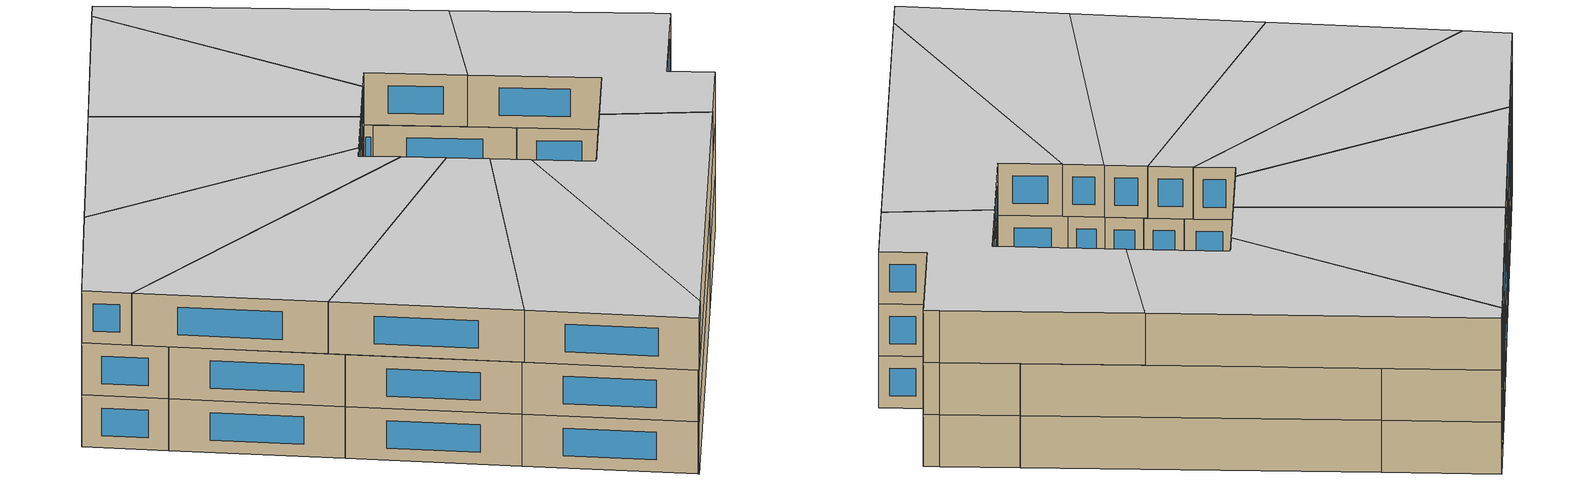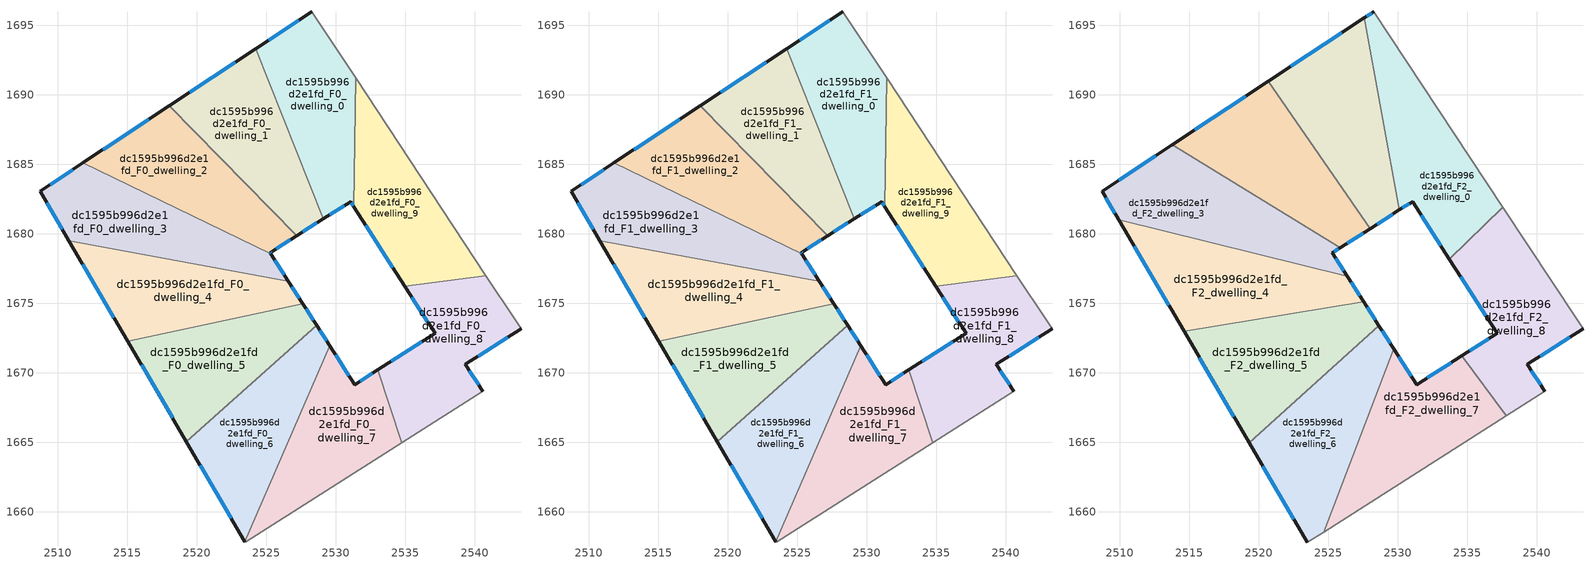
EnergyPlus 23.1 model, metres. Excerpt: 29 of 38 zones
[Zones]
dc1595b996d2e1fd_F0_dwelling_0
 floor ground (EU_floor_Construction): 2528.28,1696 2531.42,1691.23 2531.29,1681.95 2531.06,1682.32 2529.09,1681.07 2524.22,1693.32 z0
 wall outside (EU_wall_Construction): 2529.09,1681.07 2531.06,1682.32 2531.29,1681.95 / 2528.28,1696 2524.22,1693.32 z0:3
 wall to dc1595b996d2e1fd_F0_dwelling_9 (EU_wall_Construction): 2531.29,1681.95 2531.42,1691.23 z0:3
 wall to dc1595b996d2e1fd_F0_dwelling_1 (EU_wall_Construction): 2524.22,1693.32 2529.09,1681.07 z0:3
 wall adiabatic (EU_wall_Construction): 2531.42,1691.23 2528.28,1696 z0:3
 window (EU_Window_Construction): 2531.11,1682.23 2531.24,1682.04 / 2529.55,1681.36 2530.59,1682.02 / 2527.33,1695.37 2525.18,1693.95 z0.7:2.3
dc1595b996d2e1fd_F0_dwelling_1
 floor ground (EU_floor_Construction): 2524.22,1693.32 2529.09,1681.07 2527.18,1679.85 2518.01,1689.21 z0
 wall outside (EU_wall_Construction): 2527.18,1679.85 2529.09,1681.07 / 2524.22,1693.32 2518.01,1689.21 z0:3
 wall to dc1595b996d2e1fd_F0_dwelling_2 (EU_wall_Construction): 2518.01,1689.21 2527.18,1679.85 z0:3
 window (EU_Window_Construction): 2527.63,1680.13 2528.64,1680.78 / 2522.77,1692.35 2519.47,1690.17 z0.7:2.3
dc1595b996d2e1fd_F0_dwelling_2
 floor ground (EU_floor_Construction): 2518.01,1689.21 2527.18,1679.85 2525.28,1678.64 2525.32,1678.58 2511.79,1685.1 z0
 wall outside (EU_wall_Construction): 2525.32,1678.58 2525.28,1678.64 2527.18,1679.85 / 2518.01,1689.21 2511.79,1685.1 z0:3
 wall to dc1595b996d2e1fd_F0_dwelling_3 (EU_wall_Construction): 2511.79,1685.1 2525.32,1678.58 z0:3
 window (EU_Window_Construction): 2525.72,1678.92 2526.73,1679.56 / 2525.31,1678.59 2525.29,1678.62 / 2516.55,1688.24 2513.25,1686.06 z0.7:2.3
dc1595b996d2e1fd_F0_dwelling_3
 floor ground (EU_floor_Construction): 2525.32,1678.58 2526.59,1676.59 2510.79,1679.5 2508.71,1683.06 2511.79,1685.1 z0
 wall outside (EU_wall_Construction): 2526.59,1676.59 2525.32,1678.58 / 2511.79,1685.1 2508.71,1683.06 2510.79,1679.5 z0:3
 wall to dc1595b996d2e1fd_F0_dwelling_4 (EU_wall_Construction): 2510.79,1679.5 2526.59,1676.59 z0:3
 window (EU_Window_Construction): 2526.29,1677.05 2525.61,1678.11 / 2509.2,1682.22 2510.3,1680.34 / 2511.07,1684.62 2509.43,1683.54 z0.7:2.3
dc1595b996d2e1fd_F0_dwelling_4
 floor ground (EU_floor_Construction): 2526.59,1676.59 2527.63,1674.97 2515.02,1672.27 2510.79,1679.5 z0
 wall outside (EU_wall_Construction): 2527.63,1674.97 2526.59,1676.59 / 2510.79,1679.5 2515.02,1672.27 z0:3
 wall to dc1595b996d2e1fd_F0_dwelling_5 (EU_wall_Construction): 2515.02,1672.27 2527.63,1674.97 z0:3
 window (EU_Window_Construction): 2527.38,1675.35 2526.83,1676.21 / 2511.78,1677.8 2514.03,1673.97 z0.7:2.3
dc1595b996d2e1fd_F0_dwelling_5
 floor ground (EU_floor_Construction): 2527.63,1674.97 2528.62,1673.42 2519.24,1665.05 2515.02,1672.27 z0
 wall outside (EU_wall_Construction): 2528.62,1673.42 2527.63,1674.97 / 2515.02,1672.27 2519.24,1665.05 z0:3
 wall to dc1595b996d2e1fd_F0_dwelling_6 (EU_wall_Construction): 2519.24,1665.05 2528.62,1673.42 z0:3
 window (EU_Window_Construction): 2528.38,1673.78 2527.86,1674.6 / 2516.01,1670.57 2518.25,1666.75 z0.7:2.3
dc1595b996d2e1fd_F0_dwelling_6
 floor ground (EU_floor_Construction): 2528.62,1673.42 2529.56,1671.94 2523.46,1657.85 2519.24,1665.05 z0
 wall outside (EU_wall_Construction): 2529.56,1671.94 2528.62,1673.42 / 2519.24,1665.05 2523.46,1657.85 z0:3
 wall to dc1595b996d2e1fd_F0_dwelling_7 (EU_wall_Construction): 2523.46,1657.85 2529.56,1671.94 z0:3
 window (EU_Window_Construction): 2529.34,1672.29 2528.84,1673.07 / 2520.23,1663.36 2522.47,1659.54 z0.7:2.3
dc1595b996d2e1fd_F0_dwelling_7
 floor ground (EU_floor_Construction): 2533.02,1670.21 2534.73,1664.96 2523.49,1657.79 2523.46,1657.85 2529.56,1671.94 2531.36,1669.14 z0
 wall outside (EU_wall_Construction): 2533.02,1670.21 2531.36,1669.14 2529.56,1671.94 z0:3
 wall to dc1595b996d2e1fd_F0_dwelling_8 (EU_wall_Construction): 2534.73,1664.96 2533.02,1670.21 z0:3
 wall adiabatic (EU_wall_Construction): 2523.46,1657.85 2523.49,1657.79 2534.73,1664.96 z0:3
 window (EU_Window_Construction): 2530.93,1669.8 2529.98,1671.29 / 2532.63,1669.96 2531.75,1669.39 z0.7:2.3
dc1595b996d2e1fd_F0_dwelling_8
 floor ground (EU_floor_Construction): 2540.8,1677 2542.9,1673.81 2543.32,1673.16 2539.31,1670.61 2540.56,1668.67 2534.73,1664.96 2533.02,1670.21 2537.14,1672.84 2534.96,1676.23 z0
 wall outside (EU_wall_Construction): 2540.56,1668.67 2539.31,1670.61 2543.32,1673.16 / 2534.96,1676.23 2537.14,1672.84 2533.02,1670.21 z0:3
 wall adiabatic (EU_wall_Construction): 2534.73,1664.96 2540.56,1668.67 / 2543.32,1673.16 2542.9,1673.81 2540.8,1677 z0:3
 wall to dc1595b996d2e1fd_F0_dwelling_9 (EU_wall_Construction): 2540.8,1677 2534.96,1676.23 z0:3
 window (EU_Window_Construction): 2540.27,1669.13 2539.61,1670.15 / 2536.17,1672.22 2533.98,1670.82 / 2535.47,1675.43 2536.63,1673.63 / 2540.25,1671.21 2542.38,1672.56 z0.7:2.3
dc1595b996d2e1fd_F0_dwelling_9
 floor ground (EU_floor_Construction): 2531.42,1691.23 2540.8,1677 2534.96,1676.23 2531.29,1681.95 z0
 wall outside (EU_wall_Construction): 2531.29,1681.95 2534.96,1676.23 z0:3
 wall adiabatic (EU_wall_Construction): 2540.8,1677 2531.42,1691.23 z0:3
 window (EU_Window_Construction): 2532.15,1680.61 2534.1,1677.57 z0.7:2.3
dc1595b996d2e1fd_F1_dwelling_0
 floor to dc1595b996d2e1fd_F0_dwelling_0 (EU_floor_Construction): 2528.28,1696 2531.42,1691.23 2531.29,1681.95 2531.06,1682.32 2529.09,1681.07 2524.22,1693.32 z3
 wall outside (EU_wall_Construction): 2529.09,1681.07 2531.06,1682.32 2531.29,1681.95 / 2528.28,1696 2524.22,1693.32 z3:6
 wall to dc1595b996d2e1fd_F1_dwelling_9 (EU_wall_Construction): 2531.29,1681.95 2531.42,1691.23 z3:6
 wall to dc1595b996d2e1fd_F1_dwelling_1 (EU_wall_Construction): 2524.22,1693.32 2529.09,1681.07 z3:6
 wall adiabatic (EU_wall_Construction): 2531.42,1691.23 2528.28,1696 z3:6
 window (EU_Window_Construction): 2531.11,1682.23 2531.24,1682.04 / 2529.55,1681.36 2530.59,1682.02 / 2527.33,1695.37 2525.18,1693.95 z3.7:5.3
dc1595b996d2e1fd_F1_dwelling_1
 floor to dc1595b996d2e1fd_F0_dwelling_1 (EU_floor_Construction): 2524.22,1693.32 2529.09,1681.07 2527.18,1679.85 2518.01,1689.21 z3
 wall outside (EU_wall_Construction): 2527.18,1679.85 2529.09,1681.07 / 2524.22,1693.32 2518.01,1689.21 z3:6
 wall to dc1595b996d2e1fd_F1_dwelling_2 (EU_wall_Construction): 2518.01,1689.21 2527.18,1679.85 z3:6
 window (EU_Window_Construction): 2527.63,1680.13 2528.64,1680.78 / 2522.77,1692.35 2519.47,1690.17 z3.7:5.3
dc1595b996d2e1fd_F1_dwelling_2
 floor to dc1595b996d2e1fd_F0_dwelling_2 (EU_floor_Construction): 2518.01,1689.21 2527.18,1679.85 2525.28,1678.64 2525.32,1678.58 2511.79,1685.1 z3
 wall outside (EU_wall_Construction): 2525.32,1678.58 2525.28,1678.64 2527.18,1679.85 / 2518.01,1689.21 2511.79,1685.1 z3:6
 wall to dc1595b996d2e1fd_F1_dwelling_3 (EU_wall_Construction): 2511.79,1685.1 2525.32,1678.58 z3:6
 window (EU_Window_Construction): 2525.72,1678.92 2526.73,1679.56 / 2525.31,1678.59 2525.29,1678.62 / 2516.55,1688.24 2513.25,1686.06 z3.7:5.3
dc1595b996d2e1fd_F1_dwelling_3
 floor to dc1595b996d2e1fd_F0_dwelling_3 (EU_floor_Construction): 2525.32,1678.58 2526.59,1676.59 2510.79,1679.5 2508.71,1683.06 2511.79,1685.1 z3
 wall outside (EU_wall_Construction): 2526.59,1676.59 2525.32,1678.58 / 2511.79,1685.1 2508.71,1683.06 2510.79,1679.5 z3:6
 wall to dc1595b996d2e1fd_F1_dwelling_4 (EU_wall_Construction): 2510.79,1679.5 2526.59,1676.59 z3:6
 window (EU_Window_Construction): 2526.29,1677.05 2525.61,1678.11 / 2509.2,1682.22 2510.3,1680.34 / 2511.07,1684.62 2509.43,1683.54 z3.7:5.3
dc1595b996d2e1fd_F1_dwelling_4
 floor to dc1595b996d2e1fd_F0_dwelling_4 (EU_floor_Construction): 2526.59,1676.59 2527.63,1674.97 2515.02,1672.27 2510.79,1679.5 z3
 wall outside (EU_wall_Construction): 2527.63,1674.97 2526.59,1676.59 / 2510.79,1679.5 2515.02,1672.27 z3:6
 wall to dc1595b996d2e1fd_F1_dwelling_5 (EU_wall_Construction): 2515.02,1672.27 2527.63,1674.97 z3:6
 window (EU_Window_Construction): 2527.38,1675.35 2526.83,1676.21 / 2511.78,1677.8 2514.03,1673.97 z3.7:5.3
dc1595b996d2e1fd_F1_dwelling_5
 floor to dc1595b996d2e1fd_F0_dwelling_5 (EU_floor_Construction): 2527.63,1674.97 2528.62,1673.42 2519.24,1665.05 2515.02,1672.27 z3
 wall outside (EU_wall_Construction): 2528.62,1673.42 2527.63,1674.97 / 2515.02,1672.27 2519.24,1665.05 z3:6
 wall to dc1595b996d2e1fd_F1_dwelling_6 (EU_wall_Construction): 2519.24,1665.05 2528.62,1673.42 z3:6
 window (EU_Window_Construction): 2528.38,1673.78 2527.86,1674.6 / 2516.01,1670.57 2518.25,1666.75 z3.7:5.3
dc1595b996d2e1fd_F1_dwelling_6
 floor to dc1595b996d2e1fd_F0_dwelling_6 (EU_floor_Construction): 2528.62,1673.42 2529.56,1671.94 2523.46,1657.85 2519.24,1665.05 z3
 wall outside (EU_wall_Construction): 2529.56,1671.94 2528.62,1673.42 / 2519.24,1665.05 2523.46,1657.85 z3:6
 wall to dc1595b996d2e1fd_F1_dwelling_7 (EU_wall_Construction): 2523.46,1657.85 2529.56,1671.94 z3:6
 window (EU_Window_Construction): 2529.34,1672.29 2528.84,1673.07 / 2520.23,1663.36 2522.47,1659.54 z3.7:5.3
dc1595b996d2e1fd_F1_dwelling_7
 floor to dc1595b996d2e1fd_F0_dwelling_7 (EU_floor_Construction): 2533.02,1670.21 2534.73,1664.96 2523.49,1657.79 2523.46,1657.85 2529.56,1671.94 2531.36,1669.14 z3
 wall outside (EU_wall_Construction): 2533.02,1670.21 2531.36,1669.14 2529.56,1671.94 z3:6
 wall to dc1595b996d2e1fd_F1_dwelling_8 (EU_wall_Construction): 2534.73,1664.96 2533.02,1670.21 z3:6
 wall adiabatic (EU_wall_Construction): 2523.46,1657.85 2523.49,1657.79 2534.73,1664.96 z3:6
 window (EU_Window_Construction): 2530.93,1669.8 2529.98,1671.29 / 2532.63,1669.96 2531.75,1669.39 z3.7:5.3
 ceiling adiabatic (EU_roof_Construction): 2534.73,1664.96 2533.02,1670.21 2531.36,1669.14 2529.69,1671.75 2524.67,1658.53 z6
dc1595b996d2e1fd_F1_dwelling_8
 floor to dc1595b996d2e1fd_F0_dwelling_8 (EU_floor_Construction): 2540.8,1677 2542.9,1673.81 2543.32,1673.16 2539.31,1670.61 2540.56,1668.67 2534.73,1664.96 2533.02,1670.21 2537.14,1672.84 2534.96,1676.23 z3
 wall outside (EU_wall_Construction): 2540.56,1668.67 2539.31,1670.61 2543.32,1673.16 / 2534.96,1676.23 2537.14,1672.84 2533.02,1670.21 z3:6
 wall adiabatic (EU_wall_Construction): 2534.73,1664.96 2540.56,1668.67 / 2543.32,1673.16 2542.9,1673.81 2540.8,1677 z3:6
 wall to dc1595b996d2e1fd_F1_dwelling_9 (EU_wall_Construction): 2540.8,1677 2534.96,1676.23 z3:6
 window (EU_Window_Construction): 2540.27,1669.13 2539.61,1670.15 / 2536.17,1672.22 2533.98,1670.82 / 2535.47,1675.43 2536.63,1673.63 / 2540.25,1671.21 2542.38,1672.56 z3.7:5.3
 ceiling adiabatic (EU_roof_Construction): 2537.81,1666.92 2534.59,1671.21 2533.02,1670.21 2534.73,1664.96 z6
dc1595b996d2e1fd_F1_dwelling_9
 floor to dc1595b996d2e1fd_F0_dwelling_9 (EU_floor_Construction): 2531.42,1691.23 2540.8,1677 2534.96,1676.23 2531.29,1681.95 z3
 wall outside (EU_wall_Construction): 2531.29,1681.95 2534.96,1676.23 z3:6
 wall adiabatic (EU_wall_Construction): 2540.8,1677 2531.42,1691.23 z3:6
 window (EU_Window_Construction): 2532.15,1680.61 2534.1,1677.57 z3.7:5.3
dc1595b996d2e1fd_F2_dwelling_0
 floor to dc1595b996d2e1fd_F1_dwelling_9 (EU_floor_Construction): 2531.42,1691.23 2537.55,1681.93 2533.71,1678.18 2531.29,1681.95 z6
 floor to dc1595b996d2e1fd_F1_dwelling_0 (EU_floor_Construction): 2528.28,1696 2531.42,1691.23 2531.29,1681.95 2531.06,1682.32 2530.11,1681.72 2527.59,1695.54 z6
 wall outside (EU_wall_Construction): 2530.11,1681.72 2531.06,1682.32 2533.71,1678.18 / 2528.28,1696 2527.59,1695.54 z6:9
 wall to dc1595b996d2e1fd_F2_dwelling_8 (EU_wall_Construction): 2533.71,1678.18 2537.55,1681.93 z6:9
 wall to dc1595b996d2e1fd_F2_dwelling_1 (EU_wall_Construction): 2527.59,1695.54 2530.11,1681.72 z6:9
 wall adiabatic (EU_wall_Construction): 2537.55,1681.93 2528.28,1696 z6:9
 window (EU_Window_Construction): 2531.68,1681.35 2533.09,1679.15 / 2530.33,1681.86 2530.83,1682.18 / 2528.12,1695.89 2527.75,1695.65 z6.7:8.3
 ceiling to dc1595b996d2e1fd_F3_dwelling_0 (EU_floor_Construction): 2537.55,1681.93 2528.28,1696 2527.59,1695.54 2530.11,1681.72 2531.06,1682.32 2533.71,1678.18 z9
dc1595b996d2e1fd_F2_dwelling_1
 floor to dc1595b996d2e1fd_F1_dwelling_1 (EU_floor_Construction): 2524.22,1693.32 2529.09,1681.07 2528,1680.37 2520.69,1690.98 z6
 floor to dc1595b996d2e1fd_F1_dwelling_0 (EU_floor_Construction): 2527.59,1695.54 2530.11,1681.72 2529.09,1681.07 2524.22,1693.32 z6
 wall outside (EU_wall_Construction): 2528,1680.37 2530.11,1681.72 / 2527.59,1695.54 2520.69,1690.98 z6:9
 wall to dc1595b996d2e1fd_F2_dwelling_2 (EU_wall_Construction): 2520.69,1690.98 2528,1680.37 z6:9
 window (EU_Window_Construction): 2528.5,1680.69 2529.62,1681.4 / 2525.97,1694.47 2522.31,1692.05 z6.7:8.3
 ceiling to dc1595b996d2e1fd_F3_dwelling_1 (EU_floor_Construction): 2530.11,1681.72 2527.59,1695.54 2520.69,1690.98 2528,1680.37 z9
dc1595b996d2e1fd_F2_dwelling_2
 floor to dc1595b996d2e1fd_F1_dwelling_2 (EU_floor_Construction): 2518.01,1689.21 2527.18,1679.85 2525.86,1679.01 2513.78,1686.41 z6
 floor to dc1595b996d2e1fd_F1_dwelling_1 (EU_floor_Construction): 2520.69,1690.98 2528,1680.37 2527.18,1679.85 2518.01,1689.21 z6
 wall outside (EU_wall_Construction): 2525.86,1679.01 2528,1680.37 / 2520.69,1690.98 2513.78,1686.41 z6:9
 wall to dc1595b996d2e1fd_F2_dwelling_3 (EU_wall_Construction): 2513.78,1686.41 2525.86,1679.01 z6:9
 window (EU_Window_Construction): 2526.36,1679.33 2527.5,1680.05 / 2519.06,1689.91 2515.4,1687.48 z6.7:8.3
 ceiling to dc1595b996d2e1fd_F3_dwelling_2 (EU_floor_Construction): 2528,1680.37 2520.69,1690.98 2513.78,1686.41 2525.86,1679.01 z9
dc1595b996d2e1fd_F2_dwelling_3
 floor to dc1595b996d2e1fd_F1_dwelling_2 (EU_floor_Construction): 2525.86,1679.01 2525.28,1678.64 2525.32,1678.58 2511.79,1685.1 2513.78,1686.41 z6
 floor to dc1595b996d2e1fd_F1_dwelling_3 (EU_floor_Construction): 2525.32,1678.58 2526.37,1676.93 2509.91,1681.01 2508.71,1683.06 2511.79,1685.1 z6
 wall outside (EU_wall_Construction): 2526.37,1676.93 2525.28,1678.64 2525.86,1679.01 / 2513.78,1686.41 2508.71,1683.06 2509.91,1681.01 z6:9
 wall to dc1595b996d2e1fd_F2_dwelling_4 (EU_wall_Construction): 2509.91,1681.01 2526.37,1676.93 z6:9
 window (EU_Window_Construction): 2525.41,1678.72 2525.72,1678.92 / 2526.11,1677.33 2525.53,1678.24 / 2508.99,1682.58 2509.63,1681.49 / 2512.59,1685.62 2509.9,1683.85 z6.7:8.3
 ceiling to dc1595b996d2e1fd_F3_dwelling_3 (EU_floor_Construction): 2526.37,1676.93 2525.28,1678.64 2525.86,1679.01 2513.78,1686.41 2508.71,1683.06 2509.91,1681.01 z9
dc1595b996d2e1fd_F2_dwelling_4
 floor to dc1595b996d2e1fd_F1_dwelling_3 (EU_floor_Construction): 2526.37,1676.93 2526.59,1676.59 2510.79,1679.5 2509.91,1681.01 z6
 floor to dc1595b996d2e1fd_F1_dwelling_4 (EU_floor_Construction): 2526.59,1676.59 2527.53,1675.12 2514.61,1672.97 2510.79,1679.5 z6
 wall outside (EU_wall_Construction): 2527.53,1675.12 2526.37,1676.93 / 2509.91,1681.01 2514.61,1672.97 z6:9
 wall to dc1595b996d2e1fd_F2_dwelling_5 (EU_wall_Construction): 2514.61,1672.97 2527.53,1675.12 z6:9
 window (EU_Window_Construction): 2527.26,1675.55 2526.64,1676.51 / 2511.01,1679.12 2513.51,1674.86 z6.7:8.3
 ceiling to dc1595b996d2e1fd_F3_dwelling_4 (EU_floor_Construction): 2527.53,1675.12 2526.37,1676.93 2509.91,1681.01 2514.61,1672.97 z9
dc1595b996d2e1fd_F2_dwelling_5
 floor to dc1595b996d2e1fd_F1_dwelling_4 (EU_floor_Construction): 2527.53,1675.12 2527.63,1674.97 2515.02,1672.27 2514.61,1672.97 z6
 floor to dc1595b996d2e1fd_F1_dwelling_5 (EU_floor_Construction): 2527.63,1674.97 2528.62,1673.42 2519.24,1665.05 2515.02,1672.27 z6
 floor to dc1595b996d2e1fd_F1_dwelling_6 (EU_floor_Construction): 2528.62,1673.42 2528.63,1673.4 2519.3,1664.95 2519.24,1665.05 z6
 wall outside (EU_wall_Construction): 2528.63,1673.4 2527.53,1675.12 / 2514.61,1672.97 2519.3,1664.95 z6:9
 wall to dc1595b996d2e1fd_F2_dwelling_6 (EU_wall_Construction): 2519.3,1664.95 2528.63,1673.4 z6:9
 window (EU_Window_Construction): 2528.37,1673.8 2527.79,1674.72 / 2515.71,1671.09 2518.2,1666.84 z6.7:8.3
 ceiling to dc1595b996d2e1fd_F3_dwelling_5 (EU_floor_Construction): 2528.63,1673.4 2527.53,1675.12 2514.61,1672.97 2519.3,1664.95 z9
dc1595b996d2e1fd_F2_dwelling_6
 floor to dc1595b996d2e1fd_F1_dwelling_6 (EU_floor_Construction): 2528.63,1673.4 2529.56,1671.94 2523.46,1657.85 2519.3,1664.95 z6
 floor to dc1595b996d2e1fd_F1_dwelling_7 (EU_floor_Construction): 2529.56,1671.94 2529.69,1671.75 2524.67,1658.53 2523.49,1657.79 2523.46,1657.85 z6
 wall outside (EU_wall_Construction): 2529.69,1671.75 2528.63,1673.4 / 2519.3,1664.95 2523.49,1657.79 z6:9
 wall to dc1595b996d2e1fd_F2_dwelling_7 (EU_wall_Construction): 2524.67,1658.53 2529.69,1671.75 z6:9
 wall adiabatic (EU_wall_Construction): 2523.49,1657.79 2524.67,1658.53 z6:9
 window (EU_Window_Construction): 2529.44,1672.13 2528.88,1673.01 / 2520.29,1663.27 2522.51,1659.47 z6.7:8.3
 ceiling to dc1595b996d2e1fd_F3_dwelling_6 (EU_floor_Construction): 2524.67,1658.53 2529.69,1671.75 2528.63,1673.4 2519.3,1664.95 2523.49,1657.79 z9
dc1595b996d2e1fd_F2_dwelling_7
 floor adiabatic (EU_floor_Construction): 2534.59,1671.21 2537.81,1666.92 2524.67,1658.53 2529.69,1671.75 2531.36,1669.14 z6
 wall outside (EU_wall_Construction): 2534.59,1671.21 2531.36,1669.14 2529.69,1671.75 z6:9
 wall to dc1595b996d2e1fd_F2_dwelling_8 (EU_wall_Construction): 2537.81,1666.92 2534.59,1671.21 z6:9
 wall adiabatic (EU_wall_Construction): 2524.67,1658.53 2537.81,1666.92 z6:9
 window (EU_Window_Construction): 2530.96,1669.76 2530.08,1671.14 / 2533.83,1670.73 2532.12,1669.63 z6.7:8.3
 ceiling to dc1595b996d2e1fd_F3_dwelling_7 (EU_floor_Construction): 2537.81,1666.92 2534.59,1671.21 2531.36,1669.14 2529.69,1671.75 2524.67,1658.53 z9
dc1595b996d2e1fd_F2_dwelling_8
 floor to dc1595b996d2e1fd_F1_dwelling_8 (EU_floor_Construction): 2540.8,1677 2542.9,1673.81 2543.32,1673.16 2539.31,1670.61 2540.56,1668.67 2537.81,1666.92 2534.59,1671.21 2537.14,1672.84 2534.96,1676.23 z6
 floor to dc1595b996d2e1fd_F1_dwelling_9 (EU_floor_Construction): 2537.55,1681.93 2540.8,1677 2534.96,1676.23 2533.71,1678.18 z6
 wall outside (EU_wall_Construction): 2540.56,1668.67 2539.31,1670.61 2543.32,1673.16 / 2533.71,1678.18 2537.14,1672.84 2534.59,1671.21 z6:9
 wall adiabatic (EU_wall_Construction): 2537.81,1666.92 2540.56,1668.67 / 2543.32,1673.16 2542.9,1673.81 2537.55,1681.93 z6:9
 window (EU_Window_Construction): 2540.27,1669.13 2539.61,1670.15 / 2536.54,1672.46 2535.19,1671.6 / 2534.52,1676.93 2536.33,1674.09 / 2540.25,1671.21 2542.38,1672.56 z6.7:8.3
 ceiling to dc1595b996d2e1fd_F3_dwelling_8 (EU_floor_Construction): 2540.56,1668.67 2539.31,1670.61 2543.32,1673.16 2542.9,1673.81 2537.55,1681.93 2533.71,1678.18 2537.14,1672.84 2534.59,1671.21 2537.81,1666.92 z9
[Building]
EU S2 Campaign: North Axis=0; Terrain=City; Solar Distribution=FullExterior
[Site:Location]
Budapest.Ferenc.Liszt.Intl.AP: Latitude=47.437; Longitude=19.256; Time Zone=1; Elevation=185
[SizingPeriod:WeatherFileDays]
AnnualSizingPeriod: Begin Month=1; Begin Day of Month=1; End Month=12; End Day of Month=31; Day of Week for Start Day=Monday; Use Weather File Daylight Saving Period=No; Use Weather File Rain and Snow Indicators=No
[MATERIAL]
EU_InternalMass_Material: Roughness=MediumRough; Thickness=0.1; Conductivity=1; Density=1800; Specific Heat=900; Thermal Absorptance=0.9; Solar Absorptance=0.7; Visible Absorptance=0.7
[MATERIAL:NOMASS] Roughness=MediumRough; Thermal Absorptance=0.9; Solar Absorptance=0.7; Visible Absorptance=0.7
Name | Thermal Resistance
EU_wall_NoMass | 0.832559
EU_roof_NoMass | 1.39638
EU_floor_NoMass | 0.872794
[WINDOWMATERIAL:SIMPLEGLAZINGSYSTEM]
EU_Window_SimpleGlazing: UFactor=2.79869; Solar Heat Gain Coefficient=0.75; Visible Transmittance=0.75
[CONSTRUCTION]
EU_wall_Construction: EU_wall_NoMass
EU_roof_Construction: EU_roof_NoMass
EU_floor_Construction: EU_floor_NoMass
EU_Window_Construction: EU_Window_SimpleGlazing
EU_InternalMass_Construction: EU_InternalMass_Material
[ZONE] Type=1; Multiplier=1; Ceiling Height=autocalculate; Floor Area=autocalculate; Part of Total Floor Area=Yes
Name | Volume
dc1595b996d2e1fd_F0_dwelling_0; dc1595b996d2e1fd_F1_dwelling_0 | 187.679
dc1595b996d2e1fd_F2_dwelling_0 | 208.533
dc1595b996d2e1fd_F0_dwelling_1; dc1595b996d2e1fd_F1_dwelling_1 | 187.696
dc1595b996d2e1fd_F2_dwelling_1; dc1595b996d2e1fd_F2_dwelling_5 | 208.546
dc1595b996d2e1fd_F0_dwelling_2; dc1595b996d2e1fd_F1_dwelling_2; dc1595b996d2e1fd_F0_dwelling_4; dc1595b996d2e1fd_F1_dwelling_4; dc1595b996d2e1fd_F0_dwelling_6; dc1595b996d2e1fd_F1_dwelling_6 | 187.682
dc1595b996d2e1fd_F2_dwelling_2 | 208.553
dc1595b996d2e1fd_F0_dwelling_3; dc1595b996d2e1fd_F1_dwelling_3 | 187.706
dc1595b996d2e1fd_F2_dwelling_3 | 208.527
dc1595b996d2e1fd_F2_dwelling_4 | 208.562
dc1595b996d2e1fd_F0_dwelling_5; dc1595b996d2e1fd_F1_dwelling_5 | 187.672
dc1595b996d2e1fd_F2_dwelling_6 | 208.522
dc1595b996d2e1fd_F0_dwelling_7; dc1595b996d2e1fd_F1_dwelling_7 | 187.668
dc1595b996d2e1fd_F2_dwelling_7 | 208.532
dc1595b996d2e1fd_F0_dwelling_8; dc1595b996d2e1fd_F1_dwelling_8 | 187.675
dc1595b996d2e1fd_F2_dwelling_8 | 208.548
dc1595b996d2e1fd_F0_dwelling_9; dc1595b996d2e1fd_F1_dwelling_9 | 187.692
[INTERNALMASS] Construction=EU_InternalMass_Construction
Name | Zone or ZoneList | Surface Area
dc1595b996d2e1fd_F0_dwelling_0_EU_InternalMass | dc1595b996d2e1fd_F0_dwelling_0 | 62.5597
dc1595b996d2e1fd_F0_dwelling_1_EU_InternalMass | dc1595b996d2e1fd_F0_dwelling_1 | 62.5653
dc1595b996d2e1fd_F0_dwelling_2_EU_InternalMass | dc1595b996d2e1fd_F0_dwelling_2 | 62.5607
dc1595b996d2e1fd_F0_dwelling_3_EU_InternalMass | dc1595b996d2e1fd_F0_dwelling_3 | 62.5686
dc1595b996d2e1fd_F0_dwelling_4_EU_InternalMass | dc1595b996d2e1fd_F0_dwelling_4 | 62.5607
dc1595b996d2e1fd_F0_dwelling_5_EU_InternalMass | dc1595b996d2e1fd_F0_dwelling_5 | 62.5574
dc1595b996d2e1fd_F0_dwelling_6_EU_InternalMass | dc1595b996d2e1fd_F0_dwelling_6 | 62.5607
dc1595b996d2e1fd_F0_dwelling_7_EU_InternalMass | dc1595b996d2e1fd_F0_dwelling_7 | 62.5562
dc1595b996d2e1fd_F0_dwelling_8_EU_InternalMass | dc1595b996d2e1fd_F0_dwelling_8 | 62.5582
dc1595b996d2e1fd_F0_dwelling_9_EU_InternalMass | dc1595b996d2e1fd_F0_dwelling_9 | 62.564
dc1595b996d2e1fd_F1_dwelling_0_EU_InternalMass | dc1595b996d2e1fd_F1_dwelling_0 | 62.5597
dc1595b996d2e1fd_F1_dwelling_1_EU_InternalMass | dc1595b996d2e1fd_F1_dwelling_1 | 62.5653
dc1595b996d2e1fd_F1_dwelling_2_EU_InternalMass | dc1595b996d2e1fd_F1_dwelling_2 | 62.5607
dc1595b996d2e1fd_F1_dwelling_3_EU_InternalMass | dc1595b996d2e1fd_F1_dwelling_3 | 62.5686
dc1595b996d2e1fd_F1_dwelling_4_EU_InternalMass | dc1595b996d2e1fd_F1_dwelling_4 | 62.5607
dc1595b996d2e1fd_F1_dwelling_5_EU_InternalMass | dc1595b996d2e1fd_F1_dwelling_5 | 62.5574
dc1595b996d2e1fd_F1_dwelling_6_EU_InternalMass | dc1595b996d2e1fd_F1_dwelling_6 | 62.5607
dc1595b996d2e1fd_F1_dwelling_7_EU_InternalMass | dc1595b996d2e1fd_F1_dwelling_7 | 62.5562
dc1595b996d2e1fd_F1_dwelling_8_EU_InternalMass | dc1595b996d2e1fd_F1_dwelling_8 | 62.5582
dc1595b996d2e1fd_F1_dwelling_9_EU_InternalMass | dc1595b996d2e1fd_F1_dwelling_9 | 62.564
dc1595b996d2e1fd_F2_dwelling_0_EU_InternalMass | dc1595b996d2e1fd_F2_dwelling_0 | 69.5111
dc1595b996d2e1fd_F2_dwelling_1_EU_InternalMass | dc1595b996d2e1fd_F2_dwelling_1 | 69.5155
dc1595b996d2e1fd_F2_dwelling_2_EU_InternalMass | dc1595b996d2e1fd_F2_dwelling_2 | 69.5178
dc1595b996d2e1fd_F2_dwelling_3_EU_InternalMass | dc1595b996d2e1fd_F2_dwelling_3 | 69.509
dc1595b996d2e1fd_F2_dwelling_4_EU_InternalMass | dc1595b996d2e1fd_F2_dwelling_4 | 69.5208
dc1595b996d2e1fd_F2_dwelling_5_EU_InternalMass | dc1595b996d2e1fd_F2_dwelling_5 | 69.5153
dc1595b996d2e1fd_F2_dwelling_6_EU_InternalMass | dc1595b996d2e1fd_F2_dwelling_6 | 69.5075
dc1595b996d2e1fd_F2_dwelling_7_EU_InternalMass | dc1595b996d2e1fd_F2_dwelling_7 | 69.5105
dc1595b996d2e1fd_F2_dwelling_8_EU_InternalMass | dc1595b996d2e1fd_F2_dwelling_8 | 69.5159
[OTHEREQUIPMENT] Fuel Type=Electricity; Design Level Calculation Method=Watts/Area; Power per Zone Floor Area=1; Fraction Latent=0; Fraction Radiant=0; Fraction Lost=0; Carbon Dioxide Generation Rate=0; EndUse Subcategory=EU_Step8_InternalGains
Name | Zone or ZoneList or Space or SpaceList | Schedule
EU_Step8_InternalGain_dc1595b996d2e1fd_F0_dwelling_0_f000 | dc1595b996d2e1fd_F0_dwelling_0 | EU_Step8_GainSchedule_dc1595b996d2e1fd_F0_dwelling_0_f000
EU_Step8_InternalGain_dc1595b996d2e1fd_F0_dwelling_1_f000 | dc1595b996d2e1fd_F0_dwelling_1 | EU_Step8_GainSchedule_dc1595b996d2e1fd_F0_dwelling_1_f000
EU_Step8_InternalGain_dc1595b996d2e1fd_F0_dwelling_2_f000 | dc1595b996d2e1fd_F0_dwelling_2 | EU_Step8_GainSchedule_dc1595b996d2e1fd_F0_dwelling_2_f000
EU_Step8_InternalGain_dc1595b996d2e1fd_F0_dwelling_3_f000 | dc1595b996d2e1fd_F0_dwelling_3 | EU_Step8_GainSchedule_dc1595b996d2e1fd_F0_dwelling_3_f000
EU_Step8_InternalGain_dc1595b996d2e1fd_F0_dwelling_4_f000 | dc1595b996d2e1fd_F0_dwelling_4 | EU_Step8_GainSchedule_dc1595b996d2e1fd_F0_dwelling_4_f000
EU_Step8_InternalGain_dc1595b996d2e1fd_F0_dwelling_5_f000 | dc1595b996d2e1fd_F0_dwelling_5 | EU_Step8_GainSchedule_dc1595b996d2e1fd_F0_dwelling_5_f000
EU_Step8_InternalGain_dc1595b996d2e1fd_F0_dwelling_6_f000 | dc1595b996d2e1fd_F0_dwelling_6 | EU_Step8_GainSchedule_dc1595b996d2e1fd_F0_dwelling_6_f000
EU_Step8_InternalGain_dc1595b996d2e1fd_F0_dwelling_7_f000 | dc1595b996d2e1fd_F0_dwelling_7 | EU_Step8_GainSchedule_dc1595b996d2e1fd_F0_dwelling_7_f000
EU_Step8_InternalGain_dc1595b996d2e1fd_F0_dwelling_8_f000 | dc1595b996d2e1fd_F0_dwelling_8 | EU_Step8_GainSchedule_dc1595b996d2e1fd_F0_dwelling_8_f000
EU_Step8_InternalGain_dc1595b996d2e1fd_F0_dwelling_9_f000 | dc1595b996d2e1fd_F0_dwelling_9 | EU_Step8_GainSchedule_dc1595b996d2e1fd_F0_dwelling_9_f000
EU_Step8_InternalGain_dc1595b996d2e1fd_F1_dwelling_0_f000 | dc1595b996d2e1fd_F1_dwelling_0 | EU_Step8_GainSchedule_dc1595b996d2e1fd_F1_dwelling_0_f000
EU_Step8_InternalGain_dc1595b996d2e1fd_F1_dwelling_1_f000 | dc1595b996d2e1fd_F1_dwelling_1 | EU_Step8_GainSchedule_dc1595b996d2e1fd_F1_dwelling_1_f000
EU_Step8_InternalGain_dc1595b996d2e1fd_F1_dwelling_2_f000 | dc1595b996d2e1fd_F1_dwelling_2 | EU_Step8_GainSchedule_dc1595b996d2e1fd_F1_dwelling_2_f000
EU_Step8_InternalGain_dc1595b996d2e1fd_F1_dwelling_3_f000 | dc1595b996d2e1fd_F1_dwelling_3 | EU_Step8_GainSchedule_dc1595b996d2e1fd_F1_dwelling_3_f000
EU_Step8_InternalGain_dc1595b996d2e1fd_F1_dwelling_4_f000 | dc1595b996d2e1fd_F1_dwelling_4 | EU_Step8_GainSchedule_dc1595b996d2e1fd_F1_dwelling_4_f000
EU_Step8_InternalGain_dc1595b996d2e1fd_F1_dwelling_5_f000 | dc1595b996d2e1fd_F1_dwelling_5 | EU_Step8_GainSchedule_dc1595b996d2e1fd_F1_dwelling_5_f000
EU_Step8_InternalGain_dc1595b996d2e1fd_F1_dwelling_6_f000 | dc1595b996d2e1fd_F1_dwelling_6 | EU_Step8_GainSchedule_dc1595b996d2e1fd_F1_dwelling_6_f000
EU_Step8_InternalGain_dc1595b996d2e1fd_F1_dwelling_7_f000 | dc1595b996d2e1fd_F1_dwelling_7 | EU_Step8_GainSchedule_dc1595b996d2e1fd_F1_dwelling_7_f000
EU_Step8_InternalGain_dc1595b996d2e1fd_F1_dwelling_8_f000 | dc1595b996d2e1fd_F1_dwelling_8 | EU_Step8_GainSchedule_dc1595b996d2e1fd_F1_dwelling_8_f000
EU_Step8_InternalGain_dc1595b996d2e1fd_F1_dwelling_9_f000 | dc1595b996d2e1fd_F1_dwelling_9 | EU_Step8_GainSchedule_dc1595b996d2e1fd_F1_dwelling_9_f000
EU_Step8_InternalGain_dc1595b996d2e1fd_F2_dwelling_0_f000 | dc1595b996d2e1fd_F2_dwelling_0 | EU_Step8_GainSchedule_dc1595b996d2e1fd_F2_dwelling_0_f000
EU_Step8_InternalGain_dc1595b996d2e1fd_F2_dwelling_1_f000 | dc1595b996d2e1fd_F2_dwelling_1 | EU_Step8_GainSchedule_dc1595b996d2e1fd_F2_dwelling_1_f000
EU_Step8_InternalGain_dc1595b996d2e1fd_F2_dwelling_2_f000 | dc1595b996d2e1fd_F2_dwelling_2 | EU_Step8_GainSchedule_dc1595b996d2e1fd_F2_dwelling_2_f000
EU_Step8_InternalGain_dc1595b996d2e1fd_F2_dwelling_3_f000 | dc1595b996d2e1fd_F2_dwelling_3 | EU_Step8_GainSchedule_dc1595b996d2e1fd_F2_dwelling_3_f000
EU_Step8_InternalGain_dc1595b996d2e1fd_F2_dwelling_4_f000 | dc1595b996d2e1fd_F2_dwelling_4 | EU_Step8_GainSchedule_dc1595b996d2e1fd_F2_dwelling_4_f000
EU_Step8_InternalGain_dc1595b996d2e1fd_F2_dwelling_5_f000 | dc1595b996d2e1fd_F2_dwelling_5 | EU_Step8_GainSchedule_dc1595b996d2e1fd_F2_dwelling_5_f000
EU_Step8_InternalGain_dc1595b996d2e1fd_F2_dwelling_6_f000 | dc1595b996d2e1fd_F2_dwelling_6 | EU_Step8_GainSchedule_dc1595b996d2e1fd_F2_dwelling_6_f000
EU_Step8_InternalGain_dc1595b996d2e1fd_F2_dwelling_7_f000 | dc1595b996d2e1fd_F2_dwelling_7 | EU_Step8_GainSchedule_dc1595b996d2e1fd_F2_dwelling_7_f000
EU_Step8_InternalGain_dc1595b996d2e1fd_F2_dwelling_8_f000 | dc1595b996d2e1fd_F2_dwelling_8 | EU_Step8_GainSchedule_dc1595b996d2e1fd_F2_dwelling_8_f000
[ZONEVENTILATION:DESIGNFLOWRATE] Schedule=EU_AlwaysOn; Design Flow Rate Calculation Method=AirChanges/Hour; Air Changes per Hour=0.475469; Ventilation Type=Natural; Fan Pressure Rise=0; Fan Total Efficiency=1; Constant Term Coefficient=1; Temperature Term Coefficient=0; Velocity Term Coefficient=0; Velocity Squared Term Coefficient=0; Minimum Indoor Temperature=-100; Maximum Indoor Temperature=100; Delta Temperature=-100; Minimum Outdoor Temperature=-100; Maximum Outdoor Temperature=100; Maximum Wind Speed=40
Name | Zone or ZoneList or Space or SpaceList
EU_ConstantAir_dc1595b996d2e1fd_F0_dwelling_0 | dc1595b996d2e1fd_F0_dwelling_0
EU_ConstantAir_dc1595b996d2e1fd_F0_dwelling_1 | dc1595b996d2e1fd_F0_dwelling_1
EU_ConstantAir_dc1595b996d2e1fd_F0_dwelling_2 | dc1595b996d2e1fd_F0_dwelling_2
EU_ConstantAir_dc1595b996d2e1fd_F0_dwelling_3 | dc1595b996d2e1fd_F0_dwelling_3
EU_ConstantAir_dc1595b996d2e1fd_F0_dwelling_4 | dc1595b996d2e1fd_F0_dwelling_4
EU_ConstantAir_dc1595b996d2e1fd_F0_dwelling_5 | dc1595b996d2e1fd_F0_dwelling_5
EU_ConstantAir_dc1595b996d2e1fd_F0_dwelling_6 | dc1595b996d2e1fd_F0_dwelling_6
EU_ConstantAir_dc1595b996d2e1fd_F0_dwelling_7 | dc1595b996d2e1fd_F0_dwelling_7
EU_ConstantAir_dc1595b996d2e1fd_F0_dwelling_8 | dc1595b996d2e1fd_F0_dwelling_8
EU_ConstantAir_dc1595b996d2e1fd_F0_dwelling_9 | dc1595b996d2e1fd_F0_dwelling_9
EU_ConstantAir_dc1595b996d2e1fd_F1_dwelling_0 | dc1595b996d2e1fd_F1_dwelling_0
EU_ConstantAir_dc1595b996d2e1fd_F1_dwelling_1 | dc1595b996d2e1fd_F1_dwelling_1
EU_ConstantAir_dc1595b996d2e1fd_F1_dwelling_2 | dc1595b996d2e1fd_F1_dwelling_2
EU_ConstantAir_dc1595b996d2e1fd_F1_dwelling_3 | dc1595b996d2e1fd_F1_dwelling_3
EU_ConstantAir_dc1595b996d2e1fd_F1_dwelling_4 | dc1595b996d2e1fd_F1_dwelling_4
EU_ConstantAir_dc1595b996d2e1fd_F1_dwelling_5 | dc1595b996d2e1fd_F1_dwelling_5
EU_ConstantAir_dc1595b996d2e1fd_F1_dwelling_6 | dc1595b996d2e1fd_F1_dwelling_6
EU_ConstantAir_dc1595b996d2e1fd_F1_dwelling_7 | dc1595b996d2e1fd_F1_dwelling_7
EU_ConstantAir_dc1595b996d2e1fd_F1_dwelling_8 | dc1595b996d2e1fd_F1_dwelling_8
EU_ConstantAir_dc1595b996d2e1fd_F1_dwelling_9 | dc1595b996d2e1fd_F1_dwelling_9
EU_ConstantAir_dc1595b996d2e1fd_F2_dwelling_0 | dc1595b996d2e1fd_F2_dwelling_0
EU_ConstantAir_dc1595b996d2e1fd_F2_dwelling_1 | dc1595b996d2e1fd_F2_dwelling_1
EU_ConstantAir_dc1595b996d2e1fd_F2_dwelling_2 | dc1595b996d2e1fd_F2_dwelling_2
EU_ConstantAir_dc1595b996d2e1fd_F2_dwelling_3 | dc1595b996d2e1fd_F2_dwelling_3
EU_ConstantAir_dc1595b996d2e1fd_F2_dwelling_4 | dc1595b996d2e1fd_F2_dwelling_4
EU_ConstantAir_dc1595b996d2e1fd_F2_dwelling_5 | dc1595b996d2e1fd_F2_dwelling_5
EU_ConstantAir_dc1595b996d2e1fd_F2_dwelling_6 | dc1595b996d2e1fd_F2_dwelling_6
EU_ConstantAir_dc1595b996d2e1fd_F2_dwelling_7 | dc1595b996d2e1fd_F2_dwelling_7
EU_ConstantAir_dc1595b996d2e1fd_F2_dwelling_8 | dc1595b996d2e1fd_F2_dwelling_8
[HVACTEMPLATE:THERMOSTAT] Constant Heating Setpoint=20; Constant Cooling Setpoint=50
EU_HeatOnly_dc1595b996d2e1fd_F0_dwelling_0; EU_HeatOnly_dc1595b996d2e1fd_F0_dwelling_1; EU_HeatOnly_dc1595b996d2e1fd_F0_dwelling_2; EU_HeatOnly_dc1595b996d2e1fd_F0_dwelling_3; EU_HeatOnly_dc1595b996d2e1fd_F0_dwelling_4; EU_HeatOnly_dc1595b996d2e1fd_F0_dwelling_5; EU_HeatOnly_dc1595b996d2e1fd_F0_dwelling_6; EU_HeatOnly_dc1595b996d2e1fd_F0_dwelling_7; EU_HeatOnly_dc1595b996d2e1fd_F0_dwelling_8; EU_HeatOnly_dc1595b996d2e1fd_F0_dwelling_9; EU_HeatOnly_dc1595b996d2e1fd_F1_dwelling_0; EU_HeatOnly_dc1595b996d2e1fd_F1_dwelling_1; EU_HeatOnly_dc1595b996d2e1fd_F1_dwelling_2; EU_HeatOnly_dc1595b996d2e1fd_F1_dwelling_3; EU_HeatOnly_dc1595b996d2e1fd_F1_dwelling_4; EU_HeatOnly_dc1595b996d2e1fd_F1_dwelling_5; EU_HeatOnly_dc1595b996d2e1fd_F1_dwelling_6; EU_HeatOnly_dc1595b996d2e1fd_F1_dwelling_7; EU_HeatOnly_dc1595b996d2e1fd_F1_dwelling_8; EU_HeatOnly_dc1595b996d2e1fd_F1_dwelling_9; EU_HeatOnly_dc1595b996d2e1fd_F2_dwelling_0; EU_HeatOnly_dc1595b996d2e1fd_F2_dwelling_1; EU_HeatOnly_dc1595b996d2e1fd_F2_dwelling_2; EU_HeatOnly_dc1595b996d2e1fd_F2_dwelling_3; EU_HeatOnly_dc1595b996d2e1fd_F2_dwelling_4; EU_HeatOnly_dc1595b996d2e1fd_F2_dwelling_5; EU_HeatOnly_dc1595b996d2e1fd_F2_dwelling_6; EU_HeatOnly_dc1595b996d2e1fd_F2_dwelling_7; EU_HeatOnly_dc1595b996d2e1fd_F2_dwelling_8; EU_HeatOnly_dc1595b996d2e1fd_F3_dwelling_0; EU_HeatOnly_dc1595b996d2e1fd_F3_dwelling_1; EU_HeatOnly_dc1595b996d2e1fd_F3_dwelling_2; EU_HeatOnly_dc1595b996d2e1fd_F3_dwelling_3; EU_HeatOnly_dc1595b996d2e1fd_F3_dwelling_4; EU_HeatOnly_dc1595b996d2e1fd_F3_dwelling_5; EU_HeatOnly_dc1595b996d2e1fd_F3_dwelling_6; EU_HeatOnly_dc1595b996d2e1fd_F3_dwelling_7; EU_HeatOnly_dc1595b996d2e1fd_F3_dwelling_8
[HVACTEMPLATE:ZONE:IDEALLOADSAIRSYSTEM] System Availability Schedule=EU_AlwaysOn; Maximum Heating Supply Air Temperature=50; Minimum Cooling Supply Air Temperature=13; Maximum Heating Supply Air Humidity Ratio=0.0156; Minimum Cooling Supply Air Humidity Ratio=0.0077; Heating Limit=NoLimit; Cooling Limit=NoLimit; Heating Availability Schedule=EU_AlwaysOn; Cooling Availability Schedule=EU_CoolingOff; Dehumidification Control Type=ConstantSensibleHeatRatio; Cooling Sensible Heat Ratio=0.7; Dehumidification Setpoint=60; Humidification Control Type=None; Humidification Setpoint=30; Outdoor Air Method=None; Outdoor Air Flow Rate per Person=0.00944; Outdoor Air Flow Rate per Zone Floor Area=0; Outdoor Air Flow Rate per Zone=0; Demand Controlled Ventilation Type=None; Outdoor Air Economizer Type=NoEconomizer; Heat Recovery Type=None; Sensible Heat Recovery Effectiveness=0.7; Latent Heat Recovery Effectiveness=0.65
Name | Template Thermostat
dc1595b996d2e1fd_F0_dwelling_0 | EU_HeatOnly_dc1595b996d2e1fd_F0_dwelling_0
dc1595b996d2e1fd_F0_dwelling_1 | EU_HeatOnly_dc1595b996d2e1fd_F0_dwelling_1
dc1595b996d2e1fd_F0_dwelling_2 | EU_HeatOnly_dc1595b996d2e1fd_F0_dwelling_2
dc1595b996d2e1fd_F0_dwelling_3 | EU_HeatOnly_dc1595b996d2e1fd_F0_dwelling_3
dc1595b996d2e1fd_F0_dwelling_4 | EU_HeatOnly_dc1595b996d2e1fd_F0_dwelling_4
dc1595b996d2e1fd_F0_dwelling_5 | EU_HeatOnly_dc1595b996d2e1fd_F0_dwelling_5
dc1595b996d2e1fd_F0_dwelling_6 | EU_HeatOnly_dc1595b996d2e1fd_F0_dwelling_6
dc1595b996d2e1fd_F0_dwelling_7 | EU_HeatOnly_dc1595b996d2e1fd_F0_dwelling_7
dc1595b996d2e1fd_F0_dwelling_8 | EU_HeatOnly_dc1595b996d2e1fd_F0_dwelling_8
dc1595b996d2e1fd_F0_dwelling_9 | EU_HeatOnly_dc1595b996d2e1fd_F0_dwelling_9
dc1595b996d2e1fd_F1_dwelling_0 | EU_HeatOnly_dc1595b996d2e1fd_F1_dwelling_0
dc1595b996d2e1fd_F1_dwelling_1 | EU_HeatOnly_dc1595b996d2e1fd_F1_dwelling_1
dc1595b996d2e1fd_F1_dwelling_2 | EU_HeatOnly_dc1595b996d2e1fd_F1_dwelling_2
dc1595b996d2e1fd_F1_dwelling_3 | EU_HeatOnly_dc1595b996d2e1fd_F1_dwelling_3
dc1595b996d2e1fd_F1_dwelling_4 | EU_HeatOnly_dc1595b996d2e1fd_F1_dwelling_4
dc1595b996d2e1fd_F1_dwelling_5 | EU_HeatOnly_dc1595b996d2e1fd_F1_dwelling_5
dc1595b996d2e1fd_F1_dwelling_6 | EU_HeatOnly_dc1595b996d2e1fd_F1_dwelling_6
dc1595b996d2e1fd_F1_dwelling_7 | EU_HeatOnly_dc1595b996d2e1fd_F1_dwelling_7
dc1595b996d2e1fd_F1_dwelling_8 | EU_HeatOnly_dc1595b996d2e1fd_F1_dwelling_8
dc1595b996d2e1fd_F1_dwelling_9 | EU_HeatOnly_dc1595b996d2e1fd_F1_dwelling_9
dc1595b996d2e1fd_F2_dwelling_0 | EU_HeatOnly_dc1595b996d2e1fd_F2_dwelling_0
dc1595b996d2e1fd_F2_dwelling_1 | EU_HeatOnly_dc1595b996d2e1fd_F2_dwelling_1
dc1595b996d2e1fd_F2_dwelling_2 | EU_HeatOnly_dc1595b996d2e1fd_F2_dwelling_2
dc1595b996d2e1fd_F2_dwelling_3 | EU_HeatOnly_dc1595b996d2e1fd_F2_dwelling_3
dc1595b996d2e1fd_F2_dwelling_4 | EU_HeatOnly_dc1595b996d2e1fd_F2_dwelling_4
dc1595b996d2e1fd_F2_dwelling_5 | EU_HeatOnly_dc1595b996d2e1fd_F2_dwelling_5
dc1595b996d2e1fd_F2_dwelling_6 | EU_HeatOnly_dc1595b996d2e1fd_F2_dwelling_6
dc1595b996d2e1fd_F2_dwelling_7 | EU_HeatOnly_dc1595b996d2e1fd_F2_dwelling_7
dc1595b996d2e1fd_F2_dwelling_8 | EU_HeatOnly_dc1595b996d2e1fd_F2_dwelling_8
[SIZING:ZONE] Zone Cooling Design Supply Air Temperature Input Method=SupplyAirTemperature; Zone Cooling Design Supply Air Temperature=13; Zone Heating Design Supply Air Temperature Input Method=SupplyAirTemperature; Zone Heating Design Supply Air Temperature=50; Zone Cooling Design Supply Air Humidity Ratio=0.008; Zone Heating Design Supply Air Humidity Ratio=0.008; Cooling Design Air Flow Method=DesignDay; Cooling Design Air Flow Rate=0; Cooling Minimum Air Flow per Zone Floor Area=0.000762; Cooling Minimum Air Flow=0; Cooling Minimum Air Flow Fraction=0.2; Heating Design Air Flow Method=DesignDay; Heating Design Air Flow Rate=0; Heating Maximum Air Flow per Zone Floor Area=0.002032; Heating Maximum Air Flow=0.141576; Heating Maximum Air Flow Fraction=0.3; Account for Dedicated Outdoor Air System=No; Dedicated Outdoor Air System Control Strategy=NeutralSupplyAir; Dedicated Outdoor Air Low Setpoint Temperature for Design=autosize; Dedicated Outdoor Air High Setpoint Temperature for Design=autosize; Zone Load Sizing Method=Sensible Load Only No Latent Load; Zone Latent Cooling Design Supply Air Humidity Ratio Input Method=HumidityRatioDifference; Zone Cooling Design Supply Air Humidity Ratio Difference=0.005; Zone Latent Heating Design Supply Air Humidity Ratio Input Method=HumidityRatioDifference; Zone Humidification Design Supply Air Humidity Ratio Difference=0.005
dc1595b996d2e1fd_F0_dwelling_0; dc1595b996d2e1fd_F0_dwelling_1; dc1595b996d2e1fd_F0_dwelling_2; dc1595b996d2e1fd_F0_dwelling_3; dc1595b996d2e1fd_F0_dwelling_4; dc1595b996d2e1fd_F0_dwelling_5; dc1595b996d2e1fd_F0_dwelling_6; dc1595b996d2e1fd_F0_dwelling_7; dc1595b996d2e1fd_F0_dwelling_8; dc1595b996d2e1fd_F0_dwelling_9; dc1595b996d2e1fd_F1_dwelling_0; dc1595b996d2e1fd_F1_dwelling_1; dc1595b996d2e1fd_F1_dwelling_2; dc1595b996d2e1fd_F1_dwelling_3; dc1595b996d2e1fd_F1_dwelling_4; dc1595b996d2e1fd_F1_dwelling_5; dc1595b996d2e1fd_F1_dwelling_6; dc1595b996d2e1fd_F1_dwelling_7; dc1595b996d2e1fd_F1_dwelling_8; dc1595b996d2e1fd_F1_dwelling_9; dc1595b996d2e1fd_F2_dwelling_0; dc1595b996d2e1fd_F2_dwelling_1; dc1595b996d2e1fd_F2_dwelling_2; dc1595b996d2e1fd_F2_dwelling_3; dc1595b996d2e1fd_F2_dwelling_4; dc1595b996d2e1fd_F2_dwelling_5; dc1595b996d2e1fd_F2_dwelling_6; dc1595b996d2e1fd_F2_dwelling_7; dc1595b996d2e1fd_F2_dwelling_8
[SCHEDULE:CONSTANT]
Name | Hourly Value
EU_AlwaysOn | 1
EU_CoolingOff | 0
[SCHEDULE:FILE] Column Number=1; Rows to Skip at Top=0; Number of Hours of Data=8760; Column Separator=Comma; Interpolate to Timestep=No; Minutes per Item=60; Adjust Schedule for Daylight Savings=Yes
Name | File
EU_Step8_GainSchedule_dc1595b996d2e1fd_F0_dwelling_0_f000 | ../../schedules/dc1595b996d2e1fd/dc1595b996d2e1fd_F0_dwelling_0_f000_gain.csv
EU_Step8_GainSchedule_dc1595b996d2e1fd_F0_dwelling_1_f000 | ../../schedules/dc1595b996d2e1fd/dc1595b996d2e1fd_F0_dwelling_1_f000_gain.csv
EU_Step8_GainSchedule_dc1595b996d2e1fd_F0_dwelling_2_f000 | ../../schedules/dc1595b996d2e1fd/dc1595b996d2e1fd_F0_dwelling_2_f000_gain.csv
EU_Step8_GainSchedule_dc1595b996d2e1fd_F0_dwelling_3_f000 | ../../schedules/dc1595b996d2e1fd/dc1595b996d2e1fd_F0_dwelling_3_f000_gain.csv
EU_Step8_GainSchedule_dc1595b996d2e1fd_F0_dwelling_4_f000 | ../../schedules/dc1595b996d2e1fd/dc1595b996d2e1fd_F0_dwelling_4_f000_gain.csv
EU_Step8_GainSchedule_dc1595b996d2e1fd_F0_dwelling_5_f000 | ../../schedules/dc1595b996d2e1fd/dc1595b996d2e1fd_F0_dwelling_5_f000_gain.csv
EU_Step8_GainSchedule_dc1595b996d2e1fd_F0_dwelling_6_f000 | ../../schedules/dc1595b996d2e1fd/dc1595b996d2e1fd_F0_dwelling_6_f000_gain.csv
EU_Step8_GainSchedule_dc1595b996d2e1fd_F0_dwelling_7_f000 | ../../schedules/dc1595b996d2e1fd/dc1595b996d2e1fd_F0_dwelling_7_f000_gain.csv
EU_Step8_GainSchedule_dc1595b996d2e1fd_F0_dwelling_8_f000 | ../../schedules/dc1595b996d2e1fd/dc1595b996d2e1fd_F0_dwelling_8_f000_gain.csv
EU_Step8_GainSchedule_dc1595b996d2e1fd_F0_dwelling_9_f000 | ../../schedules/dc1595b996d2e1fd/dc1595b996d2e1fd_F0_dwelling_9_f000_gain.csv
EU_Step8_GainSchedule_dc1595b996d2e1fd_F1_dwelling_0_f000 | ../../schedules/dc1595b996d2e1fd/dc1595b996d2e1fd_F1_dwelling_0_f000_gain.csv
EU_Step8_GainSchedule_dc1595b996d2e1fd_F1_dwelling_1_f000 | ../../schedules/dc1595b996d2e1fd/dc1595b996d2e1fd_F1_dwelling_1_f000_gain.csv
EU_Step8_GainSchedule_dc1595b996d2e1fd_F1_dwelling_2_f000 | ../../schedules/dc1595b996d2e1fd/dc1595b996d2e1fd_F1_dwelling_2_f000_gain.csv
EU_Step8_GainSchedule_dc1595b996d2e1fd_F1_dwelling_3_f000 | ../../schedules/dc1595b996d2e1fd/dc1595b996d2e1fd_F1_dwelling_3_f000_gain.csv
EU_Step8_GainSchedule_dc1595b996d2e1fd_F1_dwelling_4_f000 | ../../schedules/dc1595b996d2e1fd/dc1595b996d2e1fd_F1_dwelling_4_f000_gain.csv
EU_Step8_GainSchedule_dc1595b996d2e1fd_F1_dwelling_5_f000 | ../../schedules/dc1595b996d2e1fd/dc1595b996d2e1fd_F1_dwelling_5_f000_gain.csv
EU_Step8_GainSchedule_dc1595b996d2e1fd_F1_dwelling_6_f000 | ../../schedules/dc1595b996d2e1fd/dc1595b996d2e1fd_F1_dwelling_6_f000_gain.csv
EU_Step8_GainSchedule_dc1595b996d2e1fd_F1_dwelling_7_f000 | ../../schedules/dc1595b996d2e1fd/dc1595b996d2e1fd_F1_dwelling_7_f000_gain.csv
EU_Step8_GainSchedule_dc1595b996d2e1fd_F1_dwelling_8_f000 | ../../schedules/dc1595b996d2e1fd/dc1595b996d2e1fd_F1_dwelling_8_f000_gain.csv
EU_Step8_GainSchedule_dc1595b996d2e1fd_F1_dwelling_9_f000 | ../../schedules/dc1595b996d2e1fd/dc1595b996d2e1fd_F1_dwelling_9_f000_gain.csv
EU_Step8_GainSchedule_dc1595b996d2e1fd_F2_dwelling_0_f000 | ../../schedules/dc1595b996d2e1fd/dc1595b996d2e1fd_F2_dwelling_0_f000_gain.csv
EU_Step8_GainSchedule_dc1595b996d2e1fd_F2_dwelling_1_f000 | ../../schedules/dc1595b996d2e1fd/dc1595b996d2e1fd_F2_dwelling_1_f000_gain.csv
EU_Step8_GainSchedule_dc1595b996d2e1fd_F2_dwelling_2_f000 | ../../schedules/dc1595b996d2e1fd/dc1595b996d2e1fd_F2_dwelling_2_f000_gain.csv
EU_Step8_GainSchedule_dc1595b996d2e1fd_F2_dwelling_3_f000 | ../../schedules/dc1595b996d2e1fd/dc1595b996d2e1fd_F2_dwelling_3_f000_gain.csv
EU_Step8_GainSchedule_dc1595b996d2e1fd_F2_dwelling_4_f000 | ../../schedules/dc1595b996d2e1fd/dc1595b996d2e1fd_F2_dwelling_4_f000_gain.csv
EU_Step8_GainSchedule_dc1595b996d2e1fd_F2_dwelling_5_f000 | ../../schedules/dc1595b996d2e1fd/dc1595b996d2e1fd_F2_dwelling_5_f000_gain.csv
EU_Step8_GainSchedule_dc1595b996d2e1fd_F2_dwelling_6_f000 | ../../schedules/dc1595b996d2e1fd/dc1595b996d2e1fd_F2_dwelling_6_f000_gain.csv
EU_Step8_GainSchedule_dc1595b996d2e1fd_F2_dwelling_7_f000 | ../../schedules/dc1595b996d2e1fd/dc1595b996d2e1fd_F2_dwelling_7_f000_gain.csv
EU_Step8_GainSchedule_dc1595b996d2e1fd_F2_dwelling_8_f000 | ../../schedules/dc1595b996d2e1fd/dc1595b996d2e1fd_F2_dwelling_8_f000_gain.csv
